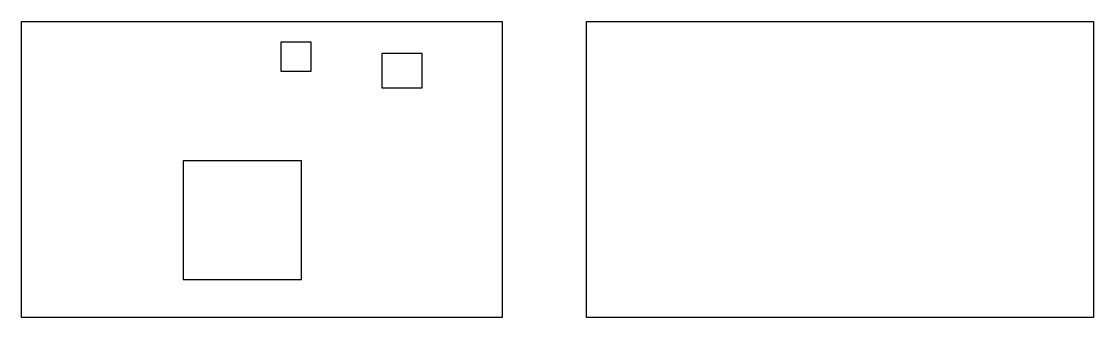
# Model space of a CAD drawing. Header units: millimetres. Extents: x -134 to 120, y -70 to 0.
import ezdxf

# ---------------------------------------------------------------- set-up
doc = ezdxf.new("R2010")
doc.units = ezdxf.units.MM
doc.layers.get('0').update_dxf_attribs({"linetype": 'CONTINUOUS'})

msp = doc.modelspace()

# ---------------------------------------------------------------- linework, layer by layer
for points in [[(-133.8, 0), (-20, 0), (-20, -70), (-133.8, -70)], [(0, 0), (120, 0), (120, -70), (0, -70)], [(-72.38, -11.76), (-65.23, -11.76), (-65.23, -4.89), (-72.38, -4.89)], [(-48.4, -7.51), (-39.03, -7.51), (-39.03, -15.76), (-48.4, -15.76)], [(-67.51, -32.99), (-95.51, -32.99), (-95.51, -60.99), (-67.51, -60.99)]]:
    msp.add_lwpolyline(points, close=True)

doc.saveas('drawing.dxf')
